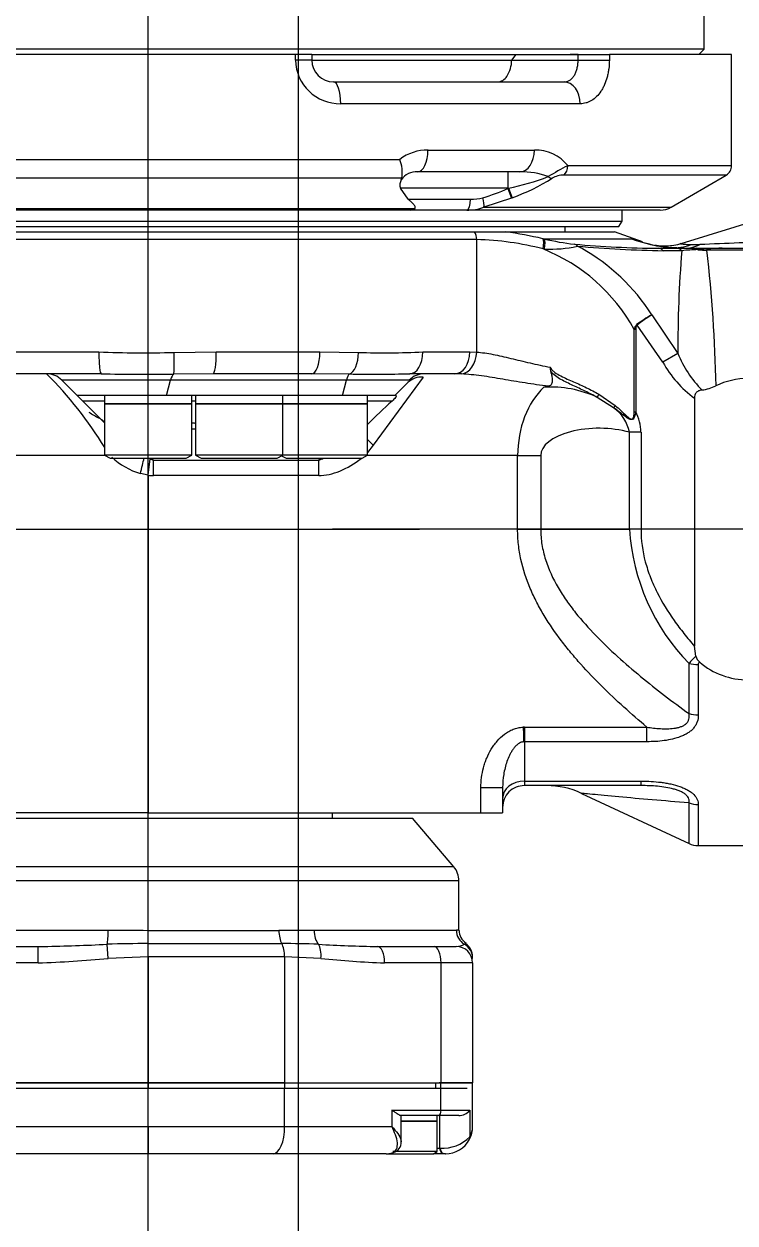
# Model space of a CAD drawing. Header units: millimetres. Extents: x 10462777 to 22643323, y 453826 to 1389191.
# Drawn here: x 11300097.6 to 11300230.1, y 597592.6 to 597815.9 of the extents above; entities that cross this region are included whole.
import ezdxf

# ---------------------------------------------------------------- set-up
doc = ezdxf.new("R2010")
doc.units = ezdxf.units.MM
doc.header["$LTSCALE"] = 200
doc.header["$MEASUREMENT"] = 0
doc.linetypes.add('CENTER2', pattern=[1.125, 0.75, -0.125, 0.125, -0.125])
doc.linetypes.add('PHANTOM', pattern=[2.5, 1.25, -0.25, 0.25, -0.25, 0.25, -0.25])
doc.layers.get('0').update_dxf_attribs({"linetype": 'CONTINUOUS'})
for name, color, linetype in [('$DDT_AUDIT_GENERATED_(276)', 7, 'CONTINUOUS'), ('2', 2, 'CONTINUOUS'), ('A290-7324-X516', 7, 'CONTINUOUS'), ('A290-7329-X501', 7, 'CONTINUOUS'), ('A290-7329-X511', 7, 'CONTINUOUS'), ('A290-7329-X513', 7, 'CONTINUOUS'), ('A290-7329-X531', 7, 'CONTINUOUS'), ('DV1_DEFAULT', 7, 'CONTINUOUS'), ('LIBRL_A6-BA-10X3', 7, 'CONTINUOUS'), ('LIBRL_A6-BA-6X16', 7, 'CONTINUOUS'), ('LIBRL_A97L-0001-', 7, 'CONTINUOUS'), ('LIBRL_A97L-0118-', 7, 'CONTINUOUS')]:
    doc.layers.add(name, color=color, linetype=linetype)
doc.layers.add('LAYOUT', color=8, linetype='CONTINUOUS', lineweight=25)

# ---------------------------------------------------------------- blocks, each defined once
blk = doc.blocks.new('r710ic')
at = {"layer": 'LAYOUT', "color": 3}
blk.add_circle((272041.37, 104232.63), 2050.12, dxfattribs=at)
blk = doc.blocks.new('A$C7DA30AB0')
at = {"layer": '$DDT_AUDIT_GENERATED_(276)', "color": 7, "linetype": 'Continuous', "ltscale": 25.4}
for p, q in [((4565.74, 2970.61, 0), (4565.74, 2969.6, 0)), ((4555.76, 2969.6, 0), (4555.17, 2968.58, 0)), ((4555.17, 2968.58, 0), (4555.17, 2966.55, 0)), ((4729.15, 2968.58, 0), (4555.17, 2968.58, 0)), ((4731.16, 2969.6, 0), (4555.76, 2969.6, 0)), ((4540.84, 2937.59, 0), (4539.83, 2936.58, 0)), ((4612.99, 2937.59, 0), (4563.36, 2937.59, 0)), ((4612.98, 2938.61, 0), (4575.75, 2938.61, 0)), ((4539.83, 2936.58, 0), (4747.09, 2936.58, 0)), ((4539.83, 2936.58, 0), (4539.83, 2918.29, 0))]:
    blk.add_line(p, q, dxfattribs=at)
at = {"layer": 'A290-7324-X516', "color": 7, "linetype": 'Continuous', "ltscale": 25.4}
blk.add_line((4609.12, 3079.83, 0), (4609.12, 3078.82, 0), dxfattribs=at)
at = {"layer": 'A290-7329-X501', "color": 7, "linetype": 'Continuous', "ltscale": 25.4}
for p, q in [((4540.96, 3084.91, 0), (4465.86, 3084.91, 0)), ((4540.96, 3077.29, 0), (4540.96, 3084.91, 0)), ((4542.68, 3084.53, 0), (4542.68, 3076.95, 0)), ((4562.71, 3075.19, 0), (4542.68, 3084.53, 0)), ((4581.47, 3078.82, 0), (4577.42, 3078.82, 0)), ((4577.42, 3074.11, 0), (4577.42, 3078.82, 0)), ((4643.46, 3078.82, 0), (4581.47, 3078.82, 0)), ((4581.47, 3078.82, 0), (4581.47, 3074.11, 0)), ((4643.46, 3078.82, 0), (4688.16, 3078.82, 0)), ((4643.46, 3015.93, 0), (4643.46, 3078.82, 0)), ((4551.6, 3073.74, 0), (4551.6, 3072.91, 0)), ((4551.6, 3073.74, 0), (4573.36, 3073.74, 0)), ((4573.36, 3072.91, 0), (4573.36, 3073.74, 0)), ((4581.47, 3074.11, 0), (4577.42, 3074.11, 0)), ((4573.36, 3072.91, 0), (4551.6, 3072.91, 0)), ((4573.36, 3065.57, 0), (4573.36, 3072.91, 0)), ((4550.53, 3065.57, 0), (4550.53, 3062.84, 0)), ((4550.53, 3065.57, 0), (4573.36, 3065.57, 0)), ((4573.36, 3062.84, 0), (4573.36, 3065.57, 0)), ((4573.6, 3062.85, 0), (4573.48, 3065.58, 0)), ((4573.36, 3062.84, 0), (4550.53, 3062.84, 0)), ((4540.96, 3051.17, 0), (4540.96, 3060.57, 0)), ((4542.68, 3060.34, 0), (4542.68, 3051.01, 0)), ((4541.39, 3049.66, 0), (4541.66, 3047.79, 0)), ((4541.66, 3001.58, 0), (4541.66, 3047.79, 0)), ((4551.63, 3025.99, 0), (4553.78, 3025.99, 0)), ((4551.63, 3007.93, 0), (4551.63, 3025.99, 0)), ((4553.78, 3025.99, 0), (4553.78, 3007.93, 0)), ((4570.32, 3025.99, 0), (4553.78, 3025.99, 0)), ((4574.62, 3025.99, 0), (4570.32, 3025.99, 0)), ((4570.32, 3012.27, 0), (4570.32, 3025.99, 0)), ((4574.62, 3025.99, 0), (4574.62, 3012.27, 0)), ((4611.66, 3015.99, 0), (4642.5, 3015.99, 0)), ((4611.66, 3015.99, 0), (4611.66, 3013.11, 0)), ((4642.5, 3015.99, 0), (4642.5, 3013.11, 0)), ((4643.46, 3015.93, 0), (4643.1, 3012.89, 0)), ((4643.46, 3015.93, 0), (4644.92, 3015.63, 0)), ((4611.66, 3013.11, 0), (4611.33, 3012.78, 0)), ((4642.5, 3013.11, 0), (4611.66, 3013.11, 0)), ((4642.83, 3012.78, 0), (4642.5, 3013.11, 0)), ((4643.35, 3012.78, 0), (4643.1, 3012.89, 0)), ((4574.62, 3012.27, 0), (4570.32, 3012.27, 0)), ((4574.62, 3012.27, 0), (4602.74, 3012.27, 0)), ((4601.51, 3010.36, 0), (4602.57, 3011.68, 0)), ((4651.41, 3012.27, 0), (4678.11, 3012.27, 0)), ((4592.2, 2997.67, 0), (4601.51, 3010.36, 0)), ((4551.63, 3007.93, 0), (4553.78, 3007.93, 0)), ((4634.63, 3007.37, 0), (4635.33, 3007.37, 0)), ((4651.59, 3006.17, 0), (4652.47, 3005.3, 0)), ((4552.88, 3004.1, 0), (4552.62, 3004.1, 0)), ((4552.62, 2988.78, 0), (4552.62, 3004.1, 0)), ((4552.88, 3004.1, 0), (4552.88, 2988.78, 0)), ((4655.65, 3002.11, 0), (4652.47, 3005.3, 0)), ((4559.47, 3000.86, 0), (4556.44, 3002.95, 0)), ((4556.73, 3003.35, 0), (4559.79, 3001.43, 0)), ((4598.01, 3002.11, 0), (4602.57, 3002.11, 0)), ((4634.63, 3002.11, 0), (4635.33, 3002.11, 0)), ((4651.59, 3002.11, 0), (4655.65, 3002.11, 0)), ((4655.65, 3002.11, 0), (4656.67, 3001.09, 0)), ((4597.49, 3001.09, 0), (4595.08, 2998.69, 0)), ((4597.49, 3001.09, 0), (4607.28, 3001.09, 0)), ((4607.28, 3001.09, 0), (4606.53, 2998.22, 0)), ((4607.28, 3001.09, 0), (4640.04, 3001.09, 0)), ((4640.04, 3001.09, 0), (4639.3, 2998.22, 0)), ((4640.04, 3001.09, 0), (4656.67, 3001.09, 0)), ((4656.67, 3001.09, 0), (4659.54, 2998.22, 0)), ((4594.84, 2998.22, 0), (4606.53, 2998.22, 0)), ((4606.53, 2998.22, 0), (4639.3, 2998.22, 0)), ((4639.3, 2998.22, 0), (4659.54, 2998.22, 0)), ((4585.11, 2997.06, 0), (4586.34, 2997.03, 0)), ((4586.34, 2997.03, 0), (4594.7, 2997.03, 0)), ((4605.94, 2997.08, 0), (4612.97, 2997.03, 0)), ((4612.97, 2997.03, 0), (4631.37, 2997.03, 0)), ((4631.37, 2997.03, 0), (4638.71, 2997.08, 0)), ((4652.23, 2997.03, 0), (4710.39, 2997.03, 0)), ((4544.76, 2993.23, 0), (4547.54, 2994.88, 0)), ((4549.64, 2986.05, 0), (4544.76, 2993.23, 0)), ((4547.54, 2994.88, 0), (4552.37, 2988.01, 0)), ((4583.53, 2992.97, 0), (4582.24, 2993, 0)), ((4582.24, 2993, 0), (4582.24, 2972.05, 0)), ((4592.31, 2992.97, 0), (4583.53, 2992.97, 0)), ((4611.48, 2992.97, 0), (4604.27, 2993.06, 0)), ((4630.78, 2992.97, 0), (4611.48, 2992.97, 0)), ((4638.64, 2993.06, 0), (4630.78, 2992.97, 0)), ((4713.67, 2992.97, 0), (4652.66, 2992.97, 0)), ((4552.62, 2988.78, 0), (4552.88, 2988.78, 0)), ((4552.45, 2987.89, 0), (4552.37, 2988.01, 0)), ((4526.04, 2967.2, 0), (4544.19, 2972.81, 0)), ((4531.26, 2974.02, 0), (4539.37, 2974.02, 0)), ((4536.52, 2973.66, 0), (4531.26, 2973.66, 0)), ((4541.36, 2973.66, 0), (4536.52, 2973.66, 0)), ((4542.25, 2972.98, 0), (4540.67, 2972.98, 0)), ((4545, 2973.66, 0), (4541.36, 2973.66, 0)), ((4543.67, 2973.66, 0), (4546.22, 2973.52, 0)), ((4544.04, 2974.12, 0), (4547.5, 2974.12, 0)), ((4548.46, 2973.66, 0), (4545, 2973.66, 0)), ((4569.62, 2973.79, 0), (4569.88, 2973.78, 0)), ((4551.38, 2972.46, 0), (4556.59, 2970.61, 0)), ((4569.68, 2971.93, 0), (4553.41, 2971.93, 0)), ((4576.82, 2970.61, 0), (4556.59, 2970.61, 0)), ((4569.93, 2971.87, 0), (4569.68, 2971.93, 0)), ((4582.66, 2970.61, 0), (4576.82, 2970.61, 0)), ((4582.24, 2972.05, 0), (4730.33, 2972.05, 0)), ((4729.73, 2970.61, 0), (4582.66, 2970.61, 0))]:
    blk.add_line(p, q, dxfattribs=at)
for centre, radius, start, end in [((4540.96, 3080.85, 0), 4.06, 65, 90), ((4573.36, 3077.8, 0), 4.06, 270, 0), ((4569.21, 3088.98, 0), 15.24, 244.8075, 269.9936), ((4657.76, 3060.5, 0), 84.43, 176.5509, 178.4063), ((4572.43, 3090.13, 0), 27.3, 271.9441, 272.4487), ((4531.65, 3039.93, 0), 14.12, 50.162, 89.7831), ((4539.4, 3049.18, 0), 2.05, 13.3734, 50.7326), ((4537.24, 3054.89, 0), 6.68, 308.4193, 324.4644), ((4514.35, 3023.47, 0), 39.51, 3.6485, 44.1878), ((4640.97, 3002.59, 0), 13.62, 47.1067, 73.1224), ((4714.9, 3049.62, 0), 74.3, 211.5141, 225.0574), ((4560, 3008.06, 0), 8.37, 180.889, 208.1805), ((4561, 3009.35, 0), 7.36, 191.1267, 234.5524), ((4526.33, 3081.96, 0), 107.3, 311.9158, 315.2813), ((4650.34, 3003.17, 0), 3.01, 45.0243, 65.3972), ((4541.38, 2991.66, 0), 8.47, 97.5682, 116.0386), ((4526.07, 2985.81, 0), 20.11, 21.6455, 45.1259), ((4529.75, 2985.21, 0), 20.25, 28.5302, 53.9962), ((4568.5, 3020.19, 0), 20.69, 245.0861, 273.3574), ((4559.98, 3042.5, 0), 44.05, 281.6686, 282.7737), ((4531.69, 3011.81, 0), 13.89, 270.0615, 295.4741), ((4792.96, 3003.93, 0), 255.35, 181.0455, 186.7265), ((4662.42, 3001.09, 0), 4.06, 225, 270), ((4566.38, 2995.98, 0), 2.17, 355.6484, 15.555), ((4601.35, 2740.84, 0), 256.27, 88.9721, 91.4864), ((4644.24, 2628.08, 0), 369.04, 88.76, 90.8586), ((4308.96, 2992.59, 0), 235.81, 355.5072, 0.1548), ((4599.37, 2849.31, 0), 143.83, 88.048, 92.8141), ((4644.39, 2796.47, 0), 196.67, 87.5902, 91.6741), ((4551.6, 2988.85, 0), 1.28, 311.446, 356.7167), ((4582.36, 3005.06, 0), 33.67, 208.9093, 248.2376), ((4523.42, 3025.53, 0), 47.39, 303.5903, 307.649), ((4534.35, 3012.5, 0), 30.55, 300.0184, 306.327), ((4580.8, 3005.86, 0), 36.93, 212.4399, 240.6809), ((4426.22, 5473.53, 0), 2503.16, 272.28544, 272.62048), ((4536.73, 3009.22, 0), 35.56, 269.6554, 276.9439), ((4540.23, 3009.71, 0), 35.8, 271.2768, 276.1061), ((4543.91, 2948.07, 0), 25.56, 79.1177, 84.8025), ((4544.4, 2950.98, 0), 22.61, 74.5283, 84.856), ((4543.1, 2740.41, 0), 233.75, 84.9994, 88.9227), ((4545.47, 2756.1, 0), 217.59, 85.1076, 89.2142), ((4544.54, 2952.43, 0), 21.17, 78.6011, 79.3194), ((4544.54, 2952.43, 0), 21.17, 72.8735, 74.4013), ((4606.13, 3056.28, 0), 93.33, 242.2823, 242.8069), ((4568.55, 2950.11, 0), 23.71, 87.409, 102.3414), ((4558.52, 2923.64, 0), 49.56, 76.9881, 83.6181), ((4583.43, 3025.55, 0), 53.51, 255.3266, 268.7286), ((4554.92, 2981.91, 0), 10.09, 249.1101, 261.3844), ((4588.33, 3053.38, 0), 83.56, 257.2796, 262.0791)]:
    blk.add_arc(centre, radius, start, end, dxfattribs=at)
at = {"layer": 'A290-7329-X501', "color": 7, "linetype": 'CENTER2', "ltscale": 25.4}
blk.add_arc((4544.54, 2952.43, 0), 21.17, 74.4013, 75.6694, dxfattribs=at)
at = {"layer": 'A290-7329-X501', "color": 7, "linetype": 'Continuous', "ltscale": 25.4}
for centre, major_axis, ratio, start_param, end_param in [((4540.96, 3073.75, 0), (4.06, 0), 0.870544, 1.134464, 1.570796), ((4573.36, 3076.15, 0), (4.06, 0), 0.796296, 4.712389, 6.283185), ((4540.96, 3058.18, 0), (4.06, 0), 0.586793, 1.134464, 1.570796), ((4540.96, 3049.44, 0), (-4.06, 0), 0.427401, 4.276057, 4.712389), ((4606.63, 3005.93, 0), (-8.71, -8.71), 0.57735, 3.665191, 4.486711), ((4647.52, 3005.93, 0), (-8.71, 8.71), 0.57735, 5.65194, 5.759587), ((4645.06, 3015.63, 0), (-1.02, -3.93), 0.03166, 4.720611, 5.529674), ((4606.63, 3005.93, 0), (7.05, 7.05), 0.305656, 0.523599, 0.675464), ((4647.52, 3005.93, 0), (-7.05, 7.05), 0.305656, 5.65194, 5.759587), ((4559.43, 3012.27, 0), (-10.89, 0), 0.466308, 1.025205, 3.141593), ((4563.72, 3012.27, 0), (0, -15.24), 0.714836, 0.582364, 1.570796), ((4601.51, 3010.87, 0), (2.87, -2.87), 0.089046, 4.801201, 5.174896), ((4556.3, 3002.95, 0), (0.629, 0.798), 0.11188, 4.800254, 5.3218), ((4559.43, 3000.86, 0), (0.503, 0.883), 0.036846, 4.733385, 5.444228), ((4592.01, 3001.09, 0), (0, 4.06), 0.985723, 3.141593, 3.926991), ((4592.2, 3001.56, 0), (2.87, -2.87), 0.921515, 5.456964, 6.283185), ((4605.79, 3001.09, 0), (0, -4.06), 0.258819, 0.148938, 0.785398), ((4638.55, 3001.09, 0), (0, -4.06), 0.258819, 0.148938, 0.785398), ((4585.11, 2993, 0), (-0.25, -4.06), 0.704045, 3.228913, 4.755755), ((4586.34, 2992.97, 0), (0, -4.06), 0.689877, 3.141593, 4.712389), ((4594.7, 2992.97, 0), (0, -4.06), 0.58887, 3.141593, 4.712389), ((4606.1, 2993.06, 0), (-0.14, -4.06), 0.450971, 3.30288, 4.727919), ((4612.97, 2992.97, 0), (0, -4.06), 0.368205, 3.141593, 4.712389), ((4631.37, 2992.97, 0), (0, -4.06), 0.145997, 3.141593, 4.712389), ((4638.87, 2993.06, 0), (-0.13, 4.06), 0.055452, 0.144051, 1.569089), ((4652.23, 2992.97, 0), (0, -4.06), 0.105863, 1.570796, 3.141593), ((4539.37, 2965.06, 0), (10.15, 0.55), 0.881535, 1.3597, 1.523452), ((4543.67, 2963.5, 0), (0, -10.16), 0.822114, 3.141593, 3.509499), ((4541.36, 2975.69, 0), (0, -2.03), 0.332888, 5.7716, 6.283185), ((4545.26, 2963.41, 0), (1.23, 10.09), 0.930434, 0.02821, 0.453537), ((4545, 2975.69, 0), (0, -2.03), 0.747591, 5.60131, 6.283185), ((4543.32, 2943.18, 0), (0, 30.48), 0.994149, 5.943893, 6.187344), ((4548.46, 2975.69, 0), (0, -2.03), 0.747591, 5.60131, 6.283185), ((4564.41, 2974.87, 0), (-0.15, -2.03), 0.700139, 5.674139, 6.115296), ((4570.23, 2973.84, 0), (-0.44, -1.98), 0.289595, 4.801791, 6.080083), ((4570.48, 2973.78, 0), (-0.44, -1.98), 0.292414, 4.777405, 6.079216), ((4583.68, 2972.05, 0), (0, -2.03), 0.704717, 4.712389, 5.498365)]:
    blk.add_ellipse(centre, major_axis=major_axis, ratio=ratio, start_param=start_param, end_param=end_param, dxfattribs=at)
for points, knots in [([(4551.6, 3072.91, 0), (4550.35, 3072.91, 0), (4549.11, 3072.97, 0), (4547.59, 3073.17, 0), (4547.29, 3073.21, 0), (4546.69, 3073.31, 0), (4546.39, 3073.37, 0), (4545.5, 3073.56, 0), (4544.94, 3073.72, 0), (4544.13, 3074, 0), (4543.87, 3074.1, 0), (4543.37, 3074.33, 0), (4543.14, 3074.44, 0), (4542.7, 3074.69, 0), (4542.5, 3074.82, 0), (4542.12, 3075.1, 0), (4541.95, 3075.25, 0), (4541.51, 3075.7, 0), (4541.29, 3076.02, 0), (4541.02, 3076.66, 0), (4540.96, 3076.98, 0), (4540.96, 3077.29, 0)], [0, 0, 0, 0, 0.25, 0.25, 0.3125, 0.3125, 0.375, 0.375, 0.5, 0.5, 0.5625, 0.5625, 0.625, 0.625, 0.6875, 0.6875, 0.75, 0.75, 0.875, 0.875, 1, 1, 1, 1]), ([(4542.68, 3076.95, 0), (4542.62, 3076.73, 0), (4542.61, 3076.49, 0), (4542.77, 3075.99, 0), (4542.93, 3075.74, 0), (4543.32, 3075.38, 0), (4543.48, 3075.27, 0), (4543.82, 3075.05, 0), (4544.01, 3074.95, 0), (4544.42, 3074.76, 0), (4544.64, 3074.68, 0), (4545.08, 3074.52, 0), (4545.32, 3074.45, 0), (4546.03, 3074.25, 0), (4546.53, 3074.15, 0), (4547.52, 3073.99, 0), (4548.03, 3073.92, 0), (4549.56, 3073.78, 0), (4550.58, 3073.74, 0), (4551.6, 3073.74, 0)], [0, 0, 0, 0, 0.125, 0.125, 0.25, 0.25, 0.3125, 0.3125, 0.375, 0.375, 0.4375, 0.4375, 0.5, 0.5, 0.625, 0.625, 0.75, 0.75, 1, 1, 1, 1]), ([(4542.68, 3076.95, 0), (4545.03, 3076.77, 0), (4547.32, 3076.59, 0), (4551.72, 3076.21, 0), (4553.83, 3076.03, 0), (4557.68, 3075.67, 0), (4559.41, 3075.5, 0), (4561.34, 3075.31, 0), (4561.87, 3075.26, 0), (4562.58, 3075.19, 0), (4562.77, 3075.17, 0), (4562.77, 3075.17, 0)], [0, 0, 0, 0, 0.125, 0.125, 0.25, 0.25, 0.375, 0.375, 0.4375, 0.4375, 0.4996679, 0.4996679, 0.4996679, 0.4996679]), ([(4573.48, 3065.58, 0), (4573.7, 3065.59, 0), (4573.91, 3065.65, 0), (4574.31, 3065.83, 0), (4574.49, 3065.95, 0), (4574.82, 3066.22, 0), (4574.98, 3066.37, 0), (4575.26, 3066.69, 0), (4575.39, 3066.85, 0), (4575.63, 3067.2, 0), (4575.74, 3067.38, 0), (4575.95, 3067.74, 0), (4576.04, 3067.92, 0), (4576.31, 3068.48, 0), (4576.47, 3068.87, 0), (4576.88, 3070.03, 0), (4577.08, 3070.84, 0), (4577.35, 3072.46, 0), (4577.42, 3073.28, 0), (4577.42, 3074.11, 0)], [0, 0, 0, 0, 0.0625, 0.0625, 0.125, 0.125, 0.1875, 0.1875, 0.25, 0.25, 0.3125, 0.3125, 0.375, 0.375, 0.5, 0.5, 0.75, 0.75, 1, 1, 1, 1]), ([(4581.47, 3074.11, 0), (4581.47, 3072.85, 0), (4581.31, 3071.62, 0), (4580.9, 3070.1, 0), (4580.81, 3069.8, 0), (4580.61, 3069.21, 0), (4580.5, 3068.92, 0), (4580.14, 3068.06, 0), (4579.86, 3067.51, 0), (4579.38, 3066.71, 0), (4579.21, 3066.45, 0), (4578.84, 3065.95, 0), (4578.64, 3065.7, 0), (4578.03, 3064.99, 0), (4577.58, 3064.55, 0), (4576.82, 3063.99, 0), (4576.56, 3063.81, 0), (4576.01, 3063.5, 0), (4575.73, 3063.37, 0), (4575.15, 3063.14, 0), (4574.84, 3063.04, 0), (4574.23, 3062.91, 0), (4573.91, 3062.87, 0), (4573.6, 3062.85, 0)], [0, 0, 0, 0, 0.25, 0.25, 0.3125, 0.3125, 0.375, 0.375, 0.5, 0.5, 0.5625, 0.5625, 0.625, 0.625, 0.75, 0.75, 0.8125, 0.8125, 0.875, 0.875, 0.9375, 0.9375, 1, 1, 1, 1]), ([(4540.96, 3060.57, 0), (4540.96, 3061.01, 0), (4541.02, 3061.44, 0), (4541.23, 3062.06, 0), (4541.33, 3062.27, 0), (4541.55, 3062.65, 0), (4541.67, 3062.84, 0), (4541.97, 3063.19, 0), (4542.13, 3063.36, 0), (4542.49, 3063.67, 0), (4542.69, 3063.81, 0), (4543.1, 3064.08, 0), (4543.32, 3064.2, 0), (4543.77, 3064.43, 0), (4544.01, 3064.53, 0), (4544.73, 3064.81, 0), (4545.23, 3064.96, 0), (4546.25, 3065.2, 0), (4546.78, 3065.3, 0), (4548.38, 3065.52, 0), (4549.45, 3065.57, 0), (4550.53, 3065.57, 0)], [0, 0, 0, 0, 0.125, 0.125, 0.1875, 0.1875, 0.25, 0.25, 0.3125, 0.3125, 0.375, 0.375, 0.4375, 0.4375, 0.5, 0.5, 0.625, 0.625, 0.75, 0.75, 1, 1, 1, 1]), ([(4550.53, 3062.84, 0), (4549.7, 3062.98, 0), (4548.86, 3063.08, 0), (4547.6, 3063.15, 0), (4547.18, 3063.16, 0), (4546.35, 3063.15, 0), (4545.93, 3063.12, 0), (4545.31, 3063.04, 0), (4545.11, 3063.01, 0), (4544.71, 3062.93, 0), (4544.51, 3062.87, 0), (4544.13, 3062.75, 0), (4543.95, 3062.68, 0), (4543.61, 3062.5, 0), (4543.44, 3062.39, 0), (4543.16, 3062.16, 0), (4543.03, 3062.02, 0), (4542.83, 3061.72, 0), (4542.76, 3061.57, 0), (4542.66, 3061.23, 0), (4542.64, 3061.05, 0), (4542.63, 3060.7, 0), (4542.65, 3060.52, 0), (4542.68, 3060.34, 0)], [0, 0, 0, 0, 0.25, 0.25, 0.375, 0.375, 0.5, 0.5, 0.5625, 0.5625, 0.625, 0.625, 0.6875, 0.6875, 0.75, 0.75, 0.8125, 0.8125, 0.875, 0.875, 0.9375, 0.9375, 1, 1, 1, 1]), ([(4550.53, 3062.84, 0), (4553.44, 3060.41, 0), (4556.26, 3057.9, 0), (4560.27, 3053.91, 0), (4561.58, 3052.55, 0), (4563.47, 3050.44, 0), (4564.09, 3049.72, 0), (4565.3, 3048.26, 0), (4565.89, 3047.52, 0), (4567.61, 3045.25, 0), (4568.68, 3043.7, 0), (4570.15, 3041.27, 0), (4570.61, 3040.45, 0), (4571.48, 3038.77, 0), (4571.88, 3037.91, 0), (4573, 3035.28, 0), (4573.59, 3033.48, 0), (4574.2, 3030.72, 0), (4574.35, 3029.79, 0), (4574.56, 3027.9, 0), (4574.62, 3026.94, 0), (4574.62, 3025.99, 0)], [0, 0, 0, 0, 0.25, 0.25, 0.375, 0.375, 0.4375, 0.4375, 0.5, 0.5, 0.625, 0.625, 0.6875, 0.6875, 0.75, 0.75, 0.875, 0.875, 0.9375, 0.9375, 1, 1, 1, 1]), ([(4570.32, 3025.99, 0), (4570.32, 3026.95, 0), (4570.24, 3027.91, 0), (4570.02, 3029.32, 0), (4569.92, 3029.79, 0), (4569.7, 3030.72, 0), (4569.57, 3031.19, 0), (4568.85, 3033.48, 0), (4568.04, 3035.2, 0), (4566.84, 3037.25, 0), (4566.59, 3037.66, 0), (4566.07, 3038.46, 0), (4565.8, 3038.86, 0), (4564.98, 3040.04, 0), (4564.41, 3040.8, 0), (4562.64, 3043.02, 0), (4561.38, 3044.42, 0), (4558.76, 3047.13, 0), (4557.4, 3048.43, 0), (4554.6, 3050.97, 0), (4553.16, 3052.2, 0), (4550.24, 3054.61, 0), (4548.75, 3055.79, 0), (4545.74, 3058.1, 0), (4544.21, 3059.23, 0), (4542.68, 3060.34, 0)], [0, 0, 0, 0, 0.0625, 0.0625, 0.09375, 0.09375, 0.125, 0.125, 0.25, 0.25, 0.28125, 0.28125, 0.3125, 0.3125, 0.375, 0.375, 0.5, 0.5, 0.625, 0.625, 0.75, 0.75, 0.875, 0.875, 1, 1, 1, 1]), ([(4540.7, 3050.77, 0), (4540.74, 3050.79, 0), (4540.78, 3050.8, 0), (4540.85, 3050.86, 0), (4540.88, 3050.89, 0), (4540.95, 3051, 0), (4540.96, 3051.09, 0), (4540.96, 3051.17, 0)], [0, 0, 0, 0, 0.25, 0.25, 0.5, 0.5, 1, 1, 1, 1]), ([(4551.63, 3025.99, 0), (4551.63, 3028.05, 0), (4551.35, 3030.07, 0), (4550.7, 3032.53, 0), (4550.55, 3033.02, 0), (4550.23, 3033.99, 0), (4550.06, 3034.48, 0), (4549.5, 3035.92, 0), (4549.08, 3036.85, 0), (4547.71, 3039.58, 0), (4546.64, 3041.31, 0), (4544.88, 3043.81, 0), (4544.26, 3044.62, 0), (4542.99, 3046.23, 0), (4542.33, 3047.02, 0), (4541.66, 3047.79, 0)], [0, 0, 0, 0, 0.25, 0.25, 0.3125, 0.3125, 0.375, 0.375, 0.5, 0.5, 0.75, 0.75, 0.875, 0.875, 1, 1, 1, 1]), ([(4634.61, 3006.27, 0), (4634.69, 3006.27, 0), (4634.78, 3006.27, 0), (4635.01, 3006.26, 0), (4635.16, 3006.25, 0), (4635.31, 3006.25, 0)], [0.48500207, 0.48500207, 0.48500207, 0.48500207, 0.5, 0.5, 0.52579168, 0.52579168, 0.52579168, 0.52579168]), ([(4552.62, 3004.1, 0), (4552.64, 3004.35, 0), (4552.68, 3004.6, 0), (4552.83, 3005.07, 0), (4552.93, 3005.31, 0), (4553.21, 3005.54, 0), (4553.33, 3005.58, 0), (4553.57, 3005.57, 0), (4553.69, 3005.53, 0), (4554.02, 3005.39, 0), (4554.22, 3005.25, 0), (4555.19, 3004.54, 0), (4555.94, 3003.91, 0), (4556.73, 3003.35, 0)], [0, 0, 0, 0, 0.125, 0.125, 0.25, 0.25, 0.3125, 0.3125, 0.375, 0.375, 0.5, 0.5, 1, 1, 1, 1]), ([(4556.44, 3002.95, 0), (4555.72, 3003.54, 0), (4555.04, 3004.19, 0), (4554.2, 3004.98, 0), (4554.03, 3005.14, 0), (4553.75, 3005.35, 0), (4553.65, 3005.41, 0), (4553.44, 3005.49, 0), (4553.31, 3005.49, 0), (4553.03, 3005.29, 0), (4552.98, 3005.03, 0), (4552.9, 3004.57, 0), (4552.88, 3004.34, 0), (4552.88, 3004.1, 0)], [0, 0, 0, 0, 0.5, 0.5, 0.625, 0.625, 0.6875, 0.6875, 0.75, 0.75, 0.875, 0.875, 1, 1, 1, 1]), ([(4597.31, 3001.09, 0), (4597.25, 3001.09, 0), (4597.24, 3001.14, 0), (4597.27, 3001.25, 0), (4597.28, 3001.29, 0), (4597.33, 3001.37, 0), (4597.36, 3001.42, 0), (4597.47, 3001.57, 0), (4597.56, 3001.67, 0), (4597.76, 3001.89, 0), (4597.88, 3002, 0), (4598.01, 3002.11, 0)], [0, 0, 0, 0, 0.25, 0.25, 0.375, 0.375, 0.5, 0.5, 0.75, 0.75, 1, 1, 1, 1]), ([(4540.26, 3000.06, 0), (4540.45, 3000.08, 0), (4540.63, 3000.12, 0), (4540.9, 3000.22, 0), (4540.98, 3000.26, 0), (4541.14, 3000.36, 0), (4541.22, 3000.42, 0), (4541.35, 3000.56, 0), (4541.41, 3000.64, 0), (4541.5, 3000.81, 0), (4541.54, 3000.9, 0), (4541.63, 3001.18, 0), (4541.66, 3001.38, 0), (4541.66, 3001.58, 0)], [0, 0, 0, 0, 0.25, 0.25, 0.375, 0.375, 0.5, 0.5, 0.625, 0.625, 0.75, 0.75, 1, 1, 1, 1]), ([(4568.53, 2995.81, 0), (4568.44, 2996.02, 0), (4568.31, 2996.19, 0), (4568.02, 2996.51, 0), (4567.85, 2996.65, 0), (4567.33, 2997.04, 0), (4566.95, 2997.25, 0), (4566.18, 2997.65, 0), (4565.78, 2997.83, 0), (4564.98, 2998.19, 0), (4564.58, 2998.37, 0), (4563.38, 2998.89, 0), (4562.57, 2999.24, 0), (4561, 3000.01, 0), (4560.22, 3000.41, 0), (4559.47, 3000.86, 0)], [0, 0, 0, 0, 0.0625, 0.0625, 0.125, 0.125, 0.25, 0.25, 0.375, 0.375, 0.5, 0.5, 0.75, 0.75, 1, 1, 1, 1]), ([(4559.79, 3001.43, 0), (4560.52, 3001.03, 0), (4561.26, 3000.65, 0), (4562.78, 2999.92, 0), (4563.55, 2999.57, 0), (4564.69, 2999.04, 0), (4565.07, 2998.86, 0), (4565.81, 2998.5, 0), (4566.18, 2998.31, 0), (4566.9, 2997.9, 0), (4567.25, 2997.68, 0), (4567.91, 2997.17, 0), (4568.21, 2996.9, 0), (4568.46, 2996.56, 0)], [0, 0, 0, 0, 0.25, 0.25, 0.5, 0.5, 0.625, 0.625, 0.75, 0.75, 0.875, 0.875, 1, 1, 1, 1]), ([(4568.46, 2996.56, 0), (4568.38, 2996.85, 0), (4568.31, 2997.14, 0), (4568.21, 2997.7, 0), (4568.17, 2997.97, 0), (4568.17, 2998.36, 0), (4568.17, 2998.48, 0), (4568.2, 2998.72, 0), (4568.23, 2998.83, 0), (4568.33, 2999.04, 0), (4568.4, 2999.13, 0), (4568.61, 2999.28, 0), (4568.74, 2999.33, 0), (4568.88, 2999.36, 0)], [0, 0, 0, 0, 0.25, 0.25, 0.5, 0.5, 0.625, 0.625, 0.75, 0.75, 0.875, 0.875, 1, 1, 1, 1]), ([(4568.88, 2999.36, 0), (4570.36, 2999.19, 0), (4571.81, 2998.97, 0), (4574.64, 2998.53, 0), (4576.02, 2998.29, 0), (4578.74, 2997.83, 0), (4580.06, 2997.61, 0), (4582.66, 2997.26, 0), (4583.91, 2997.12, 0), (4585.11, 2997.06, 0)], [0, 0, 0, 0, 0.25, 0.25, 0.5, 0.5, 0.75, 0.75, 1, 1, 1, 1]), ([(4595.08, 2998.69, 0), (4594.93, 2998.54, 0), (4594.83, 2998.42, 0), (4594.77, 2998.3, 0), (4594.76, 2998.27, 0), (4594.78, 2998.23, 0), (4594.8, 2998.22, 0), (4594.84, 2998.22, 0)], [0, 0, 0, 0, 0.5, 0.5, 0.75, 0.75, 1, 1, 1, 1]), ([(4582.24, 2993, 0), (4581.28, 2993.07, 0), (4580.26, 2993.22, 0), (4578.14, 2993.63, 0), (4577.04, 2993.88, 0), (4575.3, 2994.3, 0), (4574.72, 2994.44, 0), (4573.53, 2994.73, 0), (4572.92, 2994.87, 0), (4571.09, 2995.3, 0), (4569.83, 2995.58, 0), (4568.53, 2995.81, 0)], [0, 0, 0, 0, 0.25, 0.25, 0.5, 0.5, 0.625, 0.625, 0.75, 0.75, 1, 1, 1, 1]), ([(4552.37, 2988.01, 0), (4552.42, 2988.05, 0), (4552.47, 2988.1, 0), (4552.54, 2988.23, 0), (4552.56, 2988.29, 0), (4552.61, 2988.5, 0), (4552.62, 2988.64, 0), (4552.62, 2988.78, 0)], [0, 0, 0, 0, 0.25, 0.25, 0.5, 0.5, 1, 1, 1, 1]), ([(4536.52, 2973.66, 0), (4536.79, 2973.66, 0), (4537.06, 2973.67, 0), (4537.6, 2973.68, 0), (4537.87, 2973.69, 0), (4538.39, 2973.72, 0), (4538.65, 2973.74, 0), (4539.01, 2973.8, 0), (4539.12, 2973.83, 0), (4539.27, 2973.88, 0), (4539.31, 2973.91, 0), (4539.37, 2973.96, 0), (4539.38, 2973.99, 0), (4539.37, 2974.02, 0)], [0, 0, 0, 0, 0.25, 0.25, 0.5, 0.5, 0.75, 0.75, 0.875, 0.875, 0.9375, 0.9375, 1, 1, 1, 1]), ([(4544.25, 2972.83, 0), (4544.25, 2972.83, 0), (4544.21, 2972.84, 0), (4544.06, 2972.85, 0), (4543.94, 2972.87, 0), (4543.68, 2972.89, 0), (4543.59, 2972.89, 0), (4543.37, 2972.91, 0), (4543.26, 2972.92, 0), (4542.88, 2972.94, 0), (4542.58, 2972.96, 0), (4542.25, 2972.98, 0)], [0.501001, 0.501001, 0.501001, 0.501001, 0.625, 0.625, 0.75, 0.75, 0.8125, 0.8125, 0.875, 0.875, 1, 1, 1, 1]), ([(4544.2, 2972.79, 0), (4544.3, 2972.83, 0), (4544.8, 2973.03, 0), (4545.79, 2973.2, 0), (4546.98, 2973.3, 0), (4547.92, 2973.27, 0), (4548.53, 2973.21, 0), (4548.85, 2973.16, 0), (4548.97, 2973.14, 0), (4549.03, 2973.13, 0), (4549.07, 2973.12, 0), (4549.08, 2973.12, 0), (4549.07, 2973.12, 0)], [0, 0, 0, 0, 0.020711, 0.1215909, 0.2073101, 0.2754127, 0.3218225, 0.3389652, 0.3500038, 0.3606448, 0.376336, 0.396155, 0.396155, 0.396155, 0.396155])]:
    blk.add_open_spline(points, degree=3, knots=knots, dxfattribs=at)
blk.add_open_spline([(4573.48, 3065.58, 0), (4573.42, 3065.57, 0), (4573.36, 3065.57, 0)], degree=2, dxfattribs=at)
at = {"layer": 'A290-7329-X511', "color": 7, "linetype": 'Continuous', "ltscale": 25.4}
for p, q in [((4583.01, 3106.76, 0), (4583.01, 3129.11, 0)), ((4588.9, 3129.11, 0), (4583.01, 3129.11, 0)), ((4588.9, 3106.76, 0), (4588.9, 3129.11, 0)), ((4589.24, 3129.11, 0), (4588.9, 3129.11, 0)), ((4618.04, 3105.66, 0), (4618.04, 3129.11, 0)), ((4643.46, 3129.11, 0), (4618.04, 3129.11, 0)), ((4643.46, 3105.66, 0), (4643.46, 3129.11, 0)), ((4737.95, 3129.11, 0), (4643.46, 3129.11, 0)), ((4583.01, 3106.76, 0), (4588.9, 3106.76, 0)), ((4588.9, 3106.76, 0), (4599.42, 3106.76, 0)), ((4663.98, 3106.76, 0), (4738.7, 3106.76, 0)), ((4663.98, 3106.76, 0), (4663.98, 3103.71, 0)), ((4611.27, 3105.93, 0), (4618.04, 3105.66, 0)), ((4618.04, 3105.66, 0), (4643.46, 3105.66, 0)), ((4643.46, 3105.66, 0), (4650.92, 3105.93, 0)), ((4643.46, 3105.66, 0), (4643.46, 3103.18, 0)), ((4650.92, 3105.93, 0), (4651.12, 3103.29, 0)), ((4590.18, 3103.71, 0), (4586.06, 3103.71, 0)), ((4600.7, 3103.71, 0), (4590.18, 3103.71, 0)), ((4643.46, 3103.18, 0), (4618.57, 3103.18, 0)), ((4643.46, 3103.18, 0), (4643.46, 3100.71, 0)), ((4738.7, 3103.71, 0), (4663.98, 3103.71, 0)), ((4585.55, 3100.7, 0), (4585.55, 3091.49, 0)), ((4612.54, 3100.66, 0), (4586.03, 3100.66, 0)), ((4643.46, 3100.71, 0), (4619.1, 3100.71, 0)), ((4692.47, 3100.66, 0), (4650.92, 3100.66, 0)), ((4585.55, 3091.49, 0), (4692.47, 3091.49, 0)), ((4586.52, 3088.86, 0), (4691.14, 3088.86, 0)), ((4586.52, 3088.86, 0), (4594.18, 3079.83, 0)), ((4692.74, 3079.83, 0), (4594.18, 3079.83, 0)), ((4545.99, 2966, 0), (4535.76, 2960.03, 0)), ((4580.89, 2966, 0), (4545.99, 2966, 0)), ((4548.04, 2966.55, 0), (4584.1, 2966.55, 0)), ((4575.75, 2964.3, 0), (4580.89, 2966, 0)), ((4584.1, 2966.55, 0), (4594.51, 2966.55, 0)), ((4713.3, 2966.27, 0), (4593.8, 2966.27, 0)), ((4594.51, 2966.55, 0), (4712.56, 2966.55, 0)), ((4575.61, 2964.24, 0), (4575.75, 2964.3, 0)), ((4576.31, 2962.49, 0), (4575.61, 2964.24, 0)), ((4576.44, 2962.54, 0), (4575.75, 2964.3, 0)), ((4595.03, 2964.52, 0), (4583.4, 2964.52, 0)), ((4595.03, 2964.52, 0), (4596.46, 2962.49, 0)), ((4576.44, 2962.54, 0), (4576.31, 2962.49, 0)), ((4576.31, 2962.49, 0), (4576.44, 2962.49, 0)), ((4576.44, 2962.49, 0), (4576.44, 2962.54, 0)), ((4576.44, 2962.49, 0), (4596.46, 2962.49, 0)), ((4576.44, 2959.44, 0), (4576.44, 2962.49, 0)), ((4535.76, 2960.03, 0), (4566, 2960.03, 0)), ((4574.19, 2959.44, 0), (4593.27, 2959.44, 0)), ((4596.31, 2960.89, 0), (4596.18, 2960.61, 0)), ((4596.18, 2960.61, 0), (4697.05, 2960.61, 0)), ((4565.27, 2958.27, 0), (4534.75, 2958.27, 0)), ((4534.75, 2958.27, 0), (4534.75, 2937.59, 0)), ((4698.06, 2957.1, 0), (4596.57, 2957.1, 0)), ((4591.33, 2955.37, 0), (4571.5, 2955.37, 0)), ((4562.96, 2946.74, 0), (4607.58, 2946.74, 0)), ((4608.92, 2942.67, 0), (4565.97, 2942.67, 0)), ((4534.75, 2937.59, 0), (4557.53, 2937.59, 0)), ((4563.36, 2938.61, 0), (4557.53, 2938.61, 0)), ((4557.53, 2937.59, 0), (4557.53, 2938.61, 0)), ((4563.36, 2937.59, 0), (4557.53, 2937.59, 0)), ((4575.75, 2938.61, 0), (4563.36, 2938.61, 0)), ((4563.36, 2938.61, 0), (4563.36, 2937.59, 0)), ((4563.36, 2937.59, 0), (4564.85, 2937.59, 0)), ((4574.97, 2937.59, 0), (4575.75, 2938.61, 0)), ((4612.98, 2938.61, 0), (4616.02, 2938.61, 0)), ((4612.98, 2937.59, 0), (4612.98, 2938.61, 0)), ((4612.98, 2937.59, 0), (4616.02, 2937.59, 0)), ((4616.02, 2938.61, 0), (4616.02, 2937.59, 0)), ((4616.02, 2937.59, 0), (4698.06, 2937.59, 0))]:
    blk.add_line(p, q, dxfattribs=at)
for centre, radius, start, end in [((4586.06, 3106.76, 0), 3.05, 180, 270), ((4595.01, 2959.05, 0), 147.77, 83.6819, 88.2879), ((4668.83, 2927.54, 0), 179.28, 91.5525, 95.7351), ((4586.06, 3105.66, 0), 3.05, 180.0671, 234.8395), ((4582.74, 3100.72, 0), 2.78, 359.7426, 57.7843), ((4583.68, 3104.85, 0), 1.77, 289.6429, 298.6597), ((4586.11, 3100.53, 0), 3.18, 90.875, 119.646), ((4595.31, 2814.21, 0), 289.56, 86.7487, 88.9323), ((4618.05, 3277.52, 0), 174.34, 267.9219, 270.1699), ((4644, 3324.59, 0), 221.41, 269.8617, 271.843), ((4669.67, 2728.6, 0), 375.16, 91.0377, 92.8344), ((4669.67, 2728.6, 0), 375.16, 90.8692, 91.0377), ((4586.03, 3103.42, 0), 2.76, 259.9085, 269.995), ((4627.67, 1275.27, 0), 1825.45, 90.26896, 90.47505), ((4631.99, 440.57, 0), 2660.16, 89.59226, 89.75296), ((4589.61, 3091.49, 0), 4.06, 180, 220.3645), ((4548.04, 2962.49, 0), 4.06, 90, 120.2564), ((4583.92, 2957.99, 0), 8.56, 88.8116, 110.7516), ((4594.53, 2965.46, 0), 1.09, 91.1455, 131.6701), ((4588.92, 2927.5, 0), 39.07, 109.911, 122.0421), ((4592.97, 2924.66, 0), 41.33, 106.7104, 113.5635), ((4583.22, 2956.16, 0), 8.36, 88.7562, 104.8415), ((4587.21, 2911.66, 0), 51.98, 102.1106, 110.6101), ((4594.71, 2961.85, 0), 1.86, 328.9828, 20.1256), ((4536.78, 2958.27, 0), 2.03, 120.2564, 180), ((4543.51, 3001.27, 0), 48.19, 296.8524, 301.8167), ((4566.05, 2964.16, 0), 4.13, 269.3216, 301.2182), ((4573.74, 2973.04, 0), 13.61, 249.2176, 271.8808), ((4593.53, 2962.8, 0), 3.37, 265.6777, 325.5179), ((4603.32, 2959.63, 0), 7.2, 172.1479, 200.5284), ((4571.2, 2962.87, 0), 7.5, 217.8007, 272.2738), ((4591.53, 2963.57, 0), 8.19, 268.5345, 307.9475), ((4607.73, 2938.45, 0), 8.29, 1.1362, 91.0462), ((4580.96, 2938.74, 0), 5.21, 146.209, 181.4373), ((4578.49, 2940.49, 0), 2.19, 91.3954, 148.2542), ((4578.53, 2940.41, 0), 2.27, 92.5358, 147.1138), ((4608.92, 2938.61, 0), 4.06, 0, 90)]:
    blk.add_arc(centre, radius, start, end, dxfattribs=at)
for centre, major_axis, ratio, start_param, end_param in [((4590.18, 3106.76, 0), (0, 3.05), 0.420575, 1.570796, 3.141593), ((4600.7, 3106.76, 0), (0, 3.05), 0.420575, 1.570796, 3.141593), ((4586.06, 3105.93, 0), (-3.05, 0), 0.997183, 0, 1.047198), ((4612.55, 3105.93, 0), (-0.25, -3.04), 0.41939, 4.747145, 5.794342), ((4619.32, 3105.66, 0), (0, -3.05), 0.420575, 4.712389, 5.660359), ((4583.01, 3100.66, 0), (0, 3.05), 0.991667, 4.712389, 5.754728), ((4610.91, 3100.66, 0), (0, 3.05), 0.533952, 4.712389, 5.754728), ((4617.82, 3100.71, 0), (0, 3.05), 0.420575, 4.712389, 5.660359), ((4651.31, 3100.66, 0), (0, 3.05), 0.12883, 0.528457, 1.570796), ((4581.55, 2964.24, 0), (-0.53, 1.96), 0.220794, 0.407278, 1.511338), ((4584.1, 2964.52, 0), (0, -2.03), 0.342531, 3.141593, 4.712389), ((4566.74, 2958.27, 0), (0, -2.03), 0.719203, 3.669667, 4.712389), ((4568.91, 2958.87, 0), (-1.17, 1.66), 0.505693, 5.332254, 5.856471), ((4574.19, 2955.37, 0), (0, 4.06), 0.661961, 0, 1.570796), ((4593.27, 2955.37, 0), (0, 4.06), 0.479573, 0, 1.570796), ((4565.97, 2946.74, 0), (0, -4.06), 0.740504, 4.712389, 6.283185), ((4608.92, 2946.74, 0), (0, -4.06), 0.330097, 4.712389, 6.283185)]:
    blk.add_ellipse(centre, major_axis=major_axis, ratio=ratio, start_param=start_param, end_param=end_param, dxfattribs=at)
for points, knots in [([(4593.8, 2966.27, 0), (4593.74, 2966.22, 0), (4593.71, 2966.17, 0), (4593.69, 2966.08, 0), (4593.69, 2966.03, 0), (4593.71, 2965.9, 0), (4593.75, 2965.82, 0), (4593.89, 2965.6, 0), (4594.02, 2965.46, 0), (4594.29, 2965.18, 0), (4594.43, 2965.05, 0), (4594.73, 2964.78, 0), (4594.88, 2964.65, 0), (4595.03, 2964.52, 0)], [0, 0, 0, 0, 0.0625, 0.0625, 0.125, 0.125, 0.25, 0.25, 0.5, 0.5, 0.75, 0.75, 1, 1, 1, 1]), ([(4557.53, 2938.61, 0), (4557.53, 2939.16, 0), (4557.57, 2939.7, 0), (4557.67, 2940.49, 0), (4557.71, 2940.75, 0), (4557.81, 2941.27, 0), (4557.87, 2941.52, 0), (4558.08, 2942.27, 0), (4558.24, 2942.74, 0), (4558.53, 2943.4, 0), (4558.64, 2943.62, 0), (4558.86, 2944.03, 0), (4558.98, 2944.23, 0), (4559.35, 2944.78, 0), (4559.62, 2945.11, 0), (4560.21, 2945.7, 0), (4560.53, 2945.94, 0), (4561.02, 2946.24, 0), (4561.18, 2946.32, 0), (4561.53, 2946.47, 0), (4561.7, 2946.54, 0), (4562.23, 2946.69, 0), (4562.59, 2946.74, 0), (4562.96, 2946.74, 0)], [0, 0, 0, 0, 0.125, 0.125, 0.1875, 0.1875, 0.25, 0.25, 0.375, 0.375, 0.4375, 0.4375, 0.5, 0.5, 0.625, 0.625, 0.75, 0.75, 0.8125, 0.8125, 0.875, 0.875, 1, 1, 1, 1]), ([(4565.97, 2942.67, 0), (4565.78, 2942.67, 0), (4565.6, 2942.65, 0), (4565.25, 2942.55, 0), (4565.07, 2942.47, 0), (4564.75, 2942.26, 0), (4564.6, 2942.14, 0), (4564.32, 2941.84, 0), (4564.19, 2941.67, 0), (4563.96, 2941.3, 0), (4563.85, 2941.09, 0), (4563.67, 2940.65, 0), (4563.6, 2940.41, 0), (4563.48, 2939.93, 0), (4563.43, 2939.67, 0), (4563.37, 2939.14, 0), (4563.36, 2938.88, 0), (4563.36, 2938.61, 0)], [0, 0, 0, 0, 0.125, 0.125, 0.25, 0.25, 0.375, 0.375, 0.5, 0.5, 0.625, 0.625, 0.75, 0.75, 0.875, 0.875, 1, 1, 1, 1])]:
    blk.add_open_spline(points, degree=3, knots=knots, dxfattribs=at)
at = {"layer": 'A290-7329-X513', "color": 7, "linetype": 'Continuous', "ltscale": 25.4}
for p, q in [((4588.09, 3142.32, 0), (4588.15, 3142.32, 0)), ((4588.15, 3142.32, 0), (4590.32, 3142.32, 0)), ((4589.15, 3141.3, 0), (4589.06, 3141.3, 0)), ((4589.61, 3141.3, 0), (4589.15, 3141.3, 0)), ((4589.15, 3135.21, 0), (4589.15, 3141.3, 0)), ((4599.11, 3142.32, 0), (4598.16, 3142.18, 0)), ((4599.11, 3142.32, 0), (4620.17, 3142.32, 0)), ((4620.17, 3142.32, 0), (4643.46, 3142.32, 0)), ((4643.46, 3142.32, 0), (4690.7, 3142.32, 0)), ((4643.46, 3137.24, 0), (4643.46, 3142.32, 0)), ((4583.54, 3134.19, 0), (4583.54, 3139.15, 0)), ((4596.31, 3140.09, 0), (4596.31, 3135.21, 0)), ((4583.01, 3137.24, 0), (4583.01, 3129.11, 0)), ((4618.04, 3137.24, 0), (4598.08, 3137.24, 0)), ((4598.08, 3134.19, 0), (4598.08, 3137.24, 0)), ((4643.46, 3137.24, 0), (4618.04, 3137.24, 0)), ((4618.04, 3137.24, 0), (4618.04, 3130.13, 0)), ((4737.95, 3137.24, 0), (4643.46, 3137.24, 0)), ((4643.46, 3137.24, 0), (4643.46, 3129.11, 0)), ((4588.9, 3134.19, 0), (4583.54, 3134.19, 0)), ((4585.6, 3135.21, 0), (4589.32, 3135.21, 0)), ((4588.9, 3134.19, 0), (4588.9, 3129.11, 0)), ((4598.08, 3134.19, 0), (4588.9, 3134.19, 0)), ((4589.32, 3135.21, 0), (4596.44, 3135.21, 0)), ((4583.01, 3129.11, 0), (4588.9, 3129.11, 0)), ((4588.9, 3129.11, 0), (4589.24, 3129.11, 0)), ((4618.04, 3129.11, 0), (4643.46, 3129.11, 0)), ((4643.46, 3129.11, 0), (4737.95, 3129.11, 0))]:
    blk.add_line(p, q, dxfattribs=at)
for centre, radius, start, end in [((4588.71, 3134.04, 0), 7.27, 87.2329, 135.3357), ((4588.09, 3137.24, 0), 5.08, 90, 151.9397), ((4598.2, 3140.25, 0), 1.87, 102.4252, 185.3505), ((4588.09, 3137.24, 0), 5.08, 151.9397, 180), ((4586.75, 3137.23, 0), 3.74, 149.0929, 179.8722), ((4585.61, 3132.6, 0), 2.61, 90.154, 142.3409)]:
    blk.add_arc(centre, radius, start, end, dxfattribs=at)
for centre, major_axis, ratio, start_param, end_param in [((4588.09, 3141.3, 0), (0, 1.02), 0.96025, 4.712389, 6.283185), ((4588.15, 3141.3, 0), (0, 1.02), 0.991193, 4.712389, 6.283185), ((4620.17, 3137.24, 0), (0, -5.08), 0.420575, 3.141593, 4.712389), ((4584.5, 3139.15, 0), (-0.897, 0.478), 0.813261, 0, 0.580204), ((4589.32, 3134.19, 0), (0, -1.02), 0.420575, 3.141593, 4.712389)]:
    blk.add_ellipse(centre, major_axis=major_axis, ratio=ratio, start_param=start_param, end_param=end_param, dxfattribs=at)
for points, knots in [([(4598.16, 3142.18, 0), (4597.69, 3142.05, 0), (4597.38, 3141.81, 0), (4597.03, 3141.14, 0), (4596.99, 3140.72, 0), (4597.12, 3139.36, 0), (4597.54, 3138.29, 0), (4598.08, 3137.24, 0)], [0, 0, 0, 0, 0.25, 0.25, 0.5, 0.5, 1, 1, 1, 1]), ([(4598.08, 3137.24, 0), (4597.23, 3138.12, 0), (4596.53, 3139.03, 0), (4596.33, 3139.87, 0), (4596.31, 3139.98, 0), (4596.31, 3140.08, 0)], [0, 0, 0, 0, 0.5, 0.5, 0.5756638, 0.5756638, 0.5756638, 0.5756638]), ([(4596.44, 3135.21, 0), (4596.51, 3135.21, 0), (4596.6, 3135.16, 0), (4596.83, 3135.03, 0), (4596.95, 3134.95, 0), (4597.24, 3134.75, 0), (4597.39, 3134.65, 0), (4597.72, 3134.42, 0), (4597.89, 3134.31, 0), (4598.08, 3134.19, 0)], [0, 0, 0, 0, 0.25, 0.25, 0.5, 0.5, 0.75, 0.75, 1, 1, 1, 1])]:
    blk.add_open_spline(points, degree=3, knots=knots, dxfattribs=at)
at = {"layer": 'A290-7329-X531', "color": 7, "linetype": 'Continuous', "ltscale": 25.4}
for p, q in [((4589.92, 3130.13, 0), (4584.02, 3130.13, 0)), ((4589.92, 3129.11, 0), (4588.9, 3129.11, 0)), ((4618.09, 3130.13, 0), (4589.92, 3130.13, 0)), ((4589.92, 3129.11, 0), (4589.92, 3130.13, 0)), ((4618.09, 3129.11, 0), (4589.92, 3129.11, 0)), ((4618.09, 3129.11, 0), (4618.09, 3130.13, 0)), ((4643.46, 3130.13, 0), (4618.09, 3130.13, 0)), ((4643.46, 3129.11, 0), (4618.09, 3129.11, 0)), ((4737.95, 3130.13, 0), (4643.46, 3130.13, 0)), ((4643.46, 3129.11, 0), (4643.46, 3130.13, 0)), ((4737.95, 3129.11, 0), (4643.46, 3129.11, 0))]:
    blk.add_line(p, q, dxfattribs=at)
at = {"layer": 'DV1_DEFAULT', "color": 7, "linetype": 'CENTER2', "ltscale": 25.4}
blk.add_line((4643.46, 3176.51, 0), (4643.46, 2861.71, 0), dxfattribs=at)
at = {"layer": 'DV1_DEFAULT', "color": 1, "linetype": 'CENTER2', "ltscale": 7}
for p, q in [((5992.89, 3025.99, 0), (0, 3025.99, 0)), ((59.09, 3025.99, 0), (6051.98, 3025.99, 0))]:
    blk.add_line(p, q, dxfattribs=at)
at = {"layer": 'LAYOUT', "color": 6, "linetype": 'PHANTOM'}
blk.add_circle((3030.45, 3025.99, 0), 2693.02, dxfattribs=at)
at = {"layer": 'LIBRL_A6-BA-10X3', "color": 7, "linetype": 'Continuous', "ltscale": 25.4}
for p, q in [((4603.62, 3012.78, 0), (4602.57, 3012.17, 0)), ((4602.57, 3012.17, 0), (4602.57, 3002.62, 0)), ((4602.57, 3012.17, 0), (4618.37, 3012.17, 0)), ((4617.77, 3012.78, 0), (4603.62, 3012.78, 0)), ((4618.6, 3012.3, 0), (4617.77, 3012.78, 0)), ((4619.43, 3012.78, 0), (4618.37, 3012.17, 0)), ((4618.37, 3012.17, 0), (4618.37, 3002.62, 0)), ((4618.37, 3012.17, 0), (4634.63, 3012.17, 0)), ((4633.57, 3012.78, 0), (4619.43, 3012.78, 0)), ((4634.63, 3012.17, 0), (4633.57, 3012.78, 0)), ((4634.63, 3002.62, 0), (4634.63, 3012.17, 0)), ((4636.39, 3012.78, 0), (4635.33, 3012.17, 0)), ((4635.33, 3012.17, 0), (4635.33, 3002.62, 0)), ((4635.33, 3012.17, 0), (4651.59, 3012.17, 0)), ((4650.53, 3012.78, 0), (4636.39, 3012.78, 0)), ((4651.59, 3012.17, 0), (4650.53, 3012.78, 0)), ((4651.59, 3002.62, 0), (4651.59, 3012.17, 0)), ((4602.57, 3002.62, 0), (4618.37, 3002.62, 0)), ((4618.37, 3002.62, 0), (4634.63, 3002.62, 0)), ((4635.33, 3002.62, 0), (4651.59, 3002.62, 0))]:
    blk.add_line(p, q, dxfattribs=at)
at = {"layer": 'LIBRL_A6-BA-6X16', "color": 7, "linetype": 'Continuous', "ltscale": 25.4}
for p, q in [((4590.32, 3142.32, 0), (4589.61, 3141.91, 0)), ((4589.61, 3141.91, 0), (4597.86, 3141.91, 0)), ((4589.61, 3141.91, 0), (4589.61, 3136.22, 0)), ((4599.07, 3142.32, 0), (4590.32, 3142.32, 0)), ((4589.61, 3136.22, 0), (4596.31, 3136.22, 0))]:
    blk.add_line(p, q, dxfattribs=at)
at = {"layer": 'LIBRL_A97L-0001-', "color": 7, "linetype": 'Continuous', "ltscale": 25.4}
for p, q in [((4596.31, 3136.22, 0), (4589.61, 3136.22, 0)), ((4589.61, 3136.22, 0), (4589.61, 3135.21, 0)), ((4602.57, 3002.62, 0), (4602.57, 3001.09, 0)), ((4618.37, 3002.62, 0), (4602.57, 3002.62, 0)), ((4618.37, 3002.62, 0), (4618.37, 3001.09, 0)), ((4634.63, 3002.62, 0), (4618.37, 3002.62, 0)), ((4634.63, 3001.09, 0), (4634.63, 3002.62, 0)), ((4635.33, 3002.62, 0), (4635.33, 3001.09, 0)), ((4651.59, 3002.62, 0), (4635.33, 3002.62, 0)), ((4651.59, 3001.09, 0), (4651.59, 3002.62, 0))]:
    blk.add_line(p, q, dxfattribs=at)
at = {"layer": 'LIBRL_A97L-0118-', "color": 7, "linetype": 'Continuous', "ltscale": 25.4}
blk.add_arc((4062.8, 1969.84, 0), 1191.66, 60.22716, 60.33387, dxfattribs=at)

msp = doc.modelspace()

# ---------------------------------------------------------------- linework, layer by layer
at = {"layer": '2', "color": 252, "linetype": 'Continuous'}
msp.add_line((11300148.79501, 597375.90946, 0), (11300148.79501, 598213.38354, 0), dxfattribs=at)

# ---------------------------------------------------------------- block references
at = {"ltscale": 10, "rotation": 180}
msp.add_blockref('A$C7DA30AB0', (11304764.24811, 600747.76955, 0), dxfattribs=at)
at = {"layer": 'LAYOUT', "color": 2, "rotation": 89.99999999999999}
msp.add_blockref('r710ic', (11403573.40786, 324839.74027, 0), dxfattribs=at)

doc.saveas('drawing.dxf')
